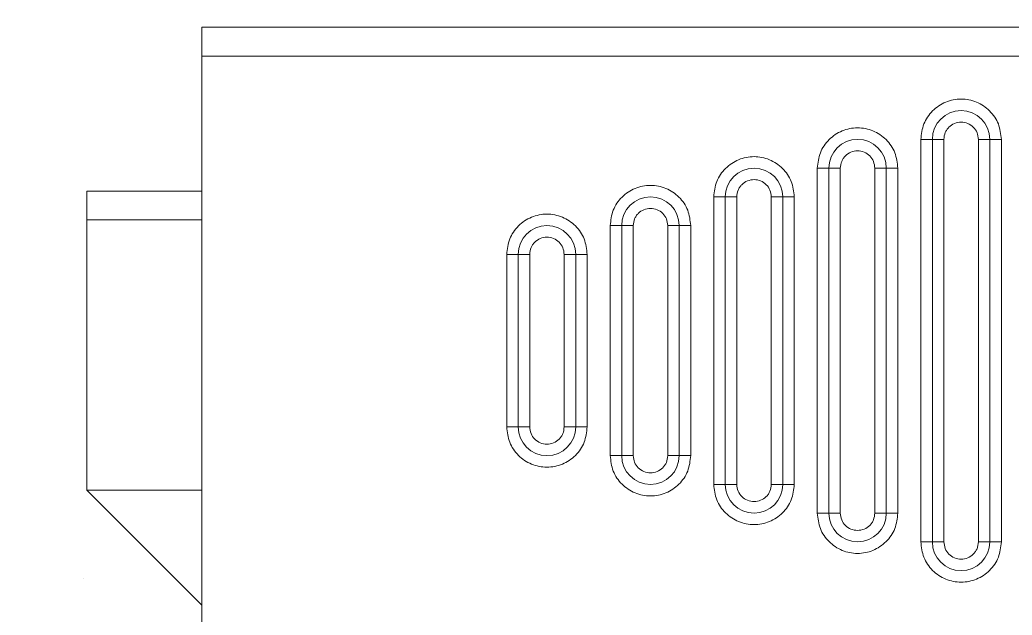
# Model space of a CAD drawing. Header units: inches. Extents: x 0.54 to 10.46, y 0.74 to 7.76.
# Drawn here: x 1.4181 to 1.7225, y 4.9319 to 5.1146 of the extents above; entities that cross this region are included whole.
import ezdxf

# ---------------------------------------------------------------- set-up
doc = ezdxf.new("R2010")
doc.units = ezdxf.units.IN
doc.header["$MEASUREMENT"] = 0
doc.layers.add('BG', color=7, linetype='Continuous')
doc.layers.add('MCG-INT-4FT', color=7, linetype='Continuous')

# ---------------------------------------------------------------- blocks, each defined once
blk = doc.blocks.new('block 2')
at = {"layer": 'BG', "true_color": 0xffffff}
h = blk.add_hatch(color=7, dxfattribs=at)
h.dxf.hatch_style = 2
edge = h.paths.add_edge_path()
edge.add_spline(control_points=[(10.29599, 0.90612), (10.29599, 0.90612), (0.87112, 0.90612), (0.87112, 0.90612), (0.87016, 0.90612), (0.86938, 0.90689), (0.86938, 0.90785), (0.86938, 0.90785), (0.86938, 7.59215), (0.86938, 7.59215), (0.86938, 7.59311), (0.87016, 7.59389), (0.87112, 7.59389), (0.87112, 7.59389), (10.29599, 7.59389), (10.29599, 7.59389), (10.29696, 7.59389), (10.29773, 7.59311), (10.29773, 7.59215), (10.29773, 7.59215), (10.29773, 0.90785), (10.29773, 0.90785), (10.29773, 0.90689), (10.29696, 0.90612), (10.29599, 0.90612)], knot_values=[0, 0, 0, 0, 1, 1, 1, 2, 2, 2, 3, 3, 3, 4, 4, 4, 5, 5, 5, 6, 6, 6, 7, 7, 7, 8, 8, 8, 8], degree=3, periodic=1)
h.paths.add_polyline_path([(0.87286, 0.90959), (10.29426, 0.90959), (10.29426, 7.59042), (0.87286, 7.59042)])
at = {"layer": 'BG', "lineweight": 0}
blk.add_open_spline([(10.29599, 0.90612), (10.29599, 0.90612), (0.87112, 0.90612), (0.87112, 0.90612), (0.87016, 0.90612), (0.86938, 0.90689), (0.86938, 0.90785), (0.86938, 0.90785), (0.86938, 7.59215), (0.86938, 7.59215), (0.86938, 7.59311), (0.87016, 7.59389), (0.87112, 7.59389), (0.87112, 7.59389), (10.29599, 7.59389), (10.29599, 7.59389), (10.29696, 7.59389), (10.29773, 7.59311), (10.29773, 7.59215), (10.29773, 7.59215), (10.29773, 0.90785), (10.29773, 0.90785), (10.29773, 0.90689), (10.29696, 0.90612), (10.29599, 0.90612)], degree=3, knots=[0, 0, 0, 0, 1, 1, 1, 2, 2, 2, 3, 3, 3, 4, 4, 4, 5, 5, 5, 6, 6, 6, 7, 7, 7, 8, 8, 8, 8], dxfattribs=at)
blk = doc.blocks.new('block 62')
at = {"layer": 'BG', "true_color": 0xffffff}
h = blk.add_hatch(color=7, dxfattribs=at)
h.dxf.hatch_style = 2
edge = h.paths.add_edge_path()
edge.add_spline(control_points=[(10.46309, 0.739), (10.46309, 0.739), (0.53691, 0.739), (0.53691, 0.739), (0.53595, 0.739), (0.53517, 0.73978), (0.53517, 0.74074), (0.53517, 0.74074), (0.53517, 7.75926), (0.53517, 7.75926), (0.53517, 7.76022), (0.53595, 7.761), (0.53691, 7.761), (0.53691, 7.761), (10.46309, 7.761), (10.46309, 7.761), (10.46406, 7.761), (10.46483, 7.76022), (10.46483, 7.75926), (10.46483, 7.75926), (10.46483, 0.74074), (10.46483, 0.74074), (10.46483, 0.73978), (10.46406, 0.739), (10.46309, 0.739)], knot_values=[0, 0, 0, 0, 1, 1, 1, 2, 2, 2, 3, 3, 3, 4, 4, 4, 5, 5, 5, 6, 6, 6, 7, 7, 7, 8, 8, 8, 8], degree=3, periodic=1)
h.paths.add_polyline_path([(0.53864, 0.74248), (10.46136, 0.74248), (10.46136, 7.75752), (0.53864, 7.75752)])
at = {"layer": 'BG', "lineweight": 0}
blk.add_open_spline([(10.46309, 0.739), (10.46309, 0.739), (0.53691, 0.739), (0.53691, 0.739), (0.53595, 0.739), (0.53517, 0.73978), (0.53517, 0.74074), (0.53517, 0.74074), (0.53517, 7.75926), (0.53517, 7.75926), (0.53517, 7.76022), (0.53595, 7.761), (0.53691, 7.761), (0.53691, 7.761), (10.46309, 7.761), (10.46309, 7.761), (10.46406, 7.761), (10.46483, 7.76022), (10.46483, 7.75926), (10.46483, 7.75926), (10.46483, 0.74074), (10.46483, 0.74074), (10.46483, 0.73978), (10.46406, 0.739), (10.46309, 0.739)], degree=3, knots=[0, 0, 0, 0, 1, 1, 1, 2, 2, 2, 3, 3, 3, 4, 4, 4, 5, 5, 5, 6, 6, 6, 7, 7, 7, 8, 8, 8, 8], dxfattribs=at)
blk = doc.blocks.new('block 1118')
at = {"layer": 'MCG-INT-4FT', "color": 7, "lineweight": 5, "true_color": 0xffffff}
blk.add_open_spline([(1.68038, 5.06907), (1.6803, 5.06977), (1.68021, 5.07047), (1.67996, 5.07112), (1.67972, 5.07175), (1.67932, 5.07233), (1.67883, 5.07281), (1.67834, 5.0733), (1.67775, 5.0737), (1.67711, 5.07396), (1.67648, 5.07423), (1.67578, 5.07436), (1.67509, 5.07436), (1.6744, 5.07437), (1.6737, 5.07423), (1.67306, 5.07396), (1.67242, 5.0737), (1.67184, 5.0733), (1.67134, 5.07281), (1.6711, 5.07257), (1.67088, 5.07231), (1.67069, 5.07203), (1.6705, 5.07175), (1.67034, 5.07146), (1.67022, 5.07115), (1.66996, 5.07049), (1.66987, 5.06978), (1.66979, 5.06907)], degree=3, knots=[0, 0, 0, 0, 1, 1, 1, 2, 2, 2, 3, 3, 3, 4, 4, 4, 5, 5, 5, 6, 6, 6, 7, 7, 7, 8, 8, 8, 9, 9, 9, 9], dxfattribs=at)
blk = doc.blocks.new('block 1119')
at = {"layer": 'MCG-INT-4FT', "color": 7, "lineweight": 5, "true_color": 0xffffff}
blk.add_lwpolyline([(1.66979, 5.06907), (1.66979, 4.96318)], dxfattribs=at)
blk = doc.blocks.new('block 1120')
at = {"layer": 'MCG-INT-4FT', "color": 7, "lineweight": 5, "true_color": 0xffffff}
blk.add_open_spline([(1.66979, 4.96318), (1.66988, 4.96248), (1.66996, 4.96178), (1.67021, 4.96113), (1.67046, 4.9605), (1.67086, 4.95992), (1.67134, 4.95944), (1.67184, 4.95895), (1.67242, 4.95856), (1.67306, 4.95829), (1.6737, 4.95803), (1.6744, 4.95789), (1.67509, 4.95789), (1.67578, 4.95789), (1.67647, 4.95803), (1.67711, 4.95829), (1.67775, 4.95856), (1.67834, 4.95895), (1.67883, 4.95944), (1.67907, 4.95968), (1.67929, 4.95994), (1.67949, 4.96022), (1.67968, 4.9605), (1.67984, 4.9608), (1.67996, 4.96111), (1.68022, 4.96176), (1.6803, 4.96247), (1.68038, 4.96318)], degree=3, knots=[0, 0, 0, 0, 1, 1, 1, 2, 2, 2, 3, 3, 3, 4, 4, 4, 5, 5, 5, 6, 6, 6, 7, 7, 7, 8, 8, 8, 9, 9, 9, 9], dxfattribs=at)
blk = doc.blocks.new('block 1121')
at = {"layer": 'MCG-INT-4FT', "color": 7, "lineweight": 5, "true_color": 0xffffff}
blk.add_lwpolyline([(1.68038, 4.96318), (1.68038, 5.06907)], dxfattribs=at)
blk = doc.blocks.new('block 1122')
at = {"layer": 'MCG-INT-4FT', "color": 7, "lineweight": 5, "true_color": 0xffffff}
blk.add_lwpolyline([(1.66626, 4.96318), (1.66626, 5.06907)], dxfattribs=at)
blk = doc.blocks.new('block 1123')
at = {"layer": 'MCG-INT-4FT', "color": 7, "lineweight": 5, "true_color": 0xffffff}
blk.add_lwpolyline([(1.66626, 4.96318), (1.66979, 4.96318)], dxfattribs=at)
blk = doc.blocks.new('block 1124')
at = {"layer": 'MCG-INT-4FT', "color": 7, "lineweight": 5, "true_color": 0xffffff}
blk.add_lwpolyline([(1.66979, 5.06907), (1.66626, 5.06907)], dxfattribs=at)
blk = doc.blocks.new('block 1125')
at = {"layer": 'MCG-INT-4FT', "color": 7, "lineweight": 5, "true_color": 0xffffff}
blk.add_open_spline([(1.71215, 5.07789), (1.71206, 5.07859), (1.71198, 5.0793), (1.71173, 5.07994), (1.71149, 5.08057), (1.71109, 5.08115), (1.7106, 5.08164), (1.7101, 5.08213), (1.70952, 5.08252), (1.70888, 5.08279), (1.70824, 5.08305), (1.70755, 5.08319), (1.70685, 5.08319), (1.70616, 5.08319), (1.70547, 5.08305), (1.70483, 5.08279), (1.70419, 5.08252), (1.7036, 5.08212), (1.70311, 5.08164), (1.70287, 5.0814), (1.70265, 5.08114), (1.70246, 5.08086), (1.70227, 5.08058), (1.7021, 5.08028), (1.70198, 5.07997), (1.70172, 5.07932), (1.70164, 5.07861), (1.70156, 5.07789)], degree=3, knots=[0, 0, 0, 0, 1, 1, 1, 2, 2, 2, 3, 3, 3, 4, 4, 4, 5, 5, 5, 6, 6, 6, 7, 7, 7, 8, 8, 8, 9, 9, 9, 9], dxfattribs=at)
blk = doc.blocks.new('block 1126')
at = {"layer": 'MCG-INT-4FT', "color": 7, "lineweight": 5, "true_color": 0xffffff}
blk.add_lwpolyline([(1.70156, 5.07789), (1.70156, 4.95436)], dxfattribs=at)
blk = doc.blocks.new('block 1127')
at = {"layer": 'MCG-INT-4FT', "color": 7, "lineweight": 5, "true_color": 0xffffff}
blk.add_open_spline([(1.70156, 4.95436), (1.70165, 4.95366), (1.70173, 4.95296), (1.70198, 4.95231), (1.70222, 4.95168), (1.70262, 4.9511), (1.70311, 4.95062), (1.70361, 4.95013), (1.70419, 4.94973), (1.70483, 4.94947), (1.70547, 4.9492), (1.70616, 4.94907), (1.70685, 4.94907), (1.70755, 4.94906), (1.70824, 4.9492), (1.70888, 4.94947), (1.70952, 4.94973), (1.71011, 4.95013), (1.7106, 4.95062), (1.71084, 4.95086), (1.71106, 4.95112), (1.71125, 4.9514), (1.71144, 4.95168), (1.71161, 4.95197), (1.71173, 4.95228), (1.71199, 4.95294), (1.71207, 4.95365), (1.71215, 4.95436)], degree=3, knots=[0, 0, 0, 0, 1, 1, 1, 2, 2, 2, 3, 3, 3, 4, 4, 4, 5, 5, 5, 6, 6, 6, 7, 7, 7, 8, 8, 8, 9, 9, 9, 9], dxfattribs=at)
blk = doc.blocks.new('block 1128')
at = {"layer": 'MCG-INT-4FT', "color": 7, "lineweight": 5, "true_color": 0xffffff}
blk.add_lwpolyline([(1.71215, 4.95436), (1.71215, 5.07789)], dxfattribs=at)
blk = doc.blocks.new('block 1129')
at = {"layer": 'MCG-INT-4FT', "color": 7, "lineweight": 5, "true_color": 0xffffff}
blk.add_lwpolyline([(1.69803, 4.95436), (1.69803, 5.07789)], dxfattribs=at)
blk = doc.blocks.new('block 1130')
at = {"layer": 'MCG-INT-4FT', "color": 7, "lineweight": 5, "true_color": 0xffffff}
blk.add_lwpolyline([(1.69803, 4.95436), (1.70156, 4.95436)], dxfattribs=at)
blk = doc.blocks.new('block 1131')
at = {"layer": 'MCG-INT-4FT', "color": 7, "lineweight": 5, "true_color": 0xffffff}
blk.add_lwpolyline([(1.70156, 5.07789), (1.69803, 5.07789)], dxfattribs=at)
blk = doc.blocks.new('block 1132')
at = {"layer": 'MCG-INT-4FT', "color": 7, "lineweight": 5, "true_color": 0xffffff}
blk.add_open_spline([(1.64862, 5.06025), (1.64853, 5.06095), (1.64845, 5.06165), (1.6482, 5.0623), (1.64795, 5.06293), (1.64755, 5.06351), (1.64707, 5.06399), (1.64657, 5.06448), (1.64599, 5.06487), (1.64535, 5.06514), (1.64471, 5.0654), (1.64402, 5.06554), (1.64332, 5.06554), (1.64263, 5.06554), (1.64194, 5.0654), (1.6413, 5.06514), (1.64066, 5.06487), (1.64007, 5.06448), (1.63958, 5.06399), (1.63934, 5.06375), (1.63912, 5.06349), (1.63893, 5.06321), (1.63874, 5.06293), (1.63857, 5.06263), (1.63845, 5.06232), (1.63819, 5.06167), (1.63811, 5.06096), (1.63803, 5.06025)], degree=3, knots=[0, 0, 0, 0, 1, 1, 1, 2, 2, 2, 3, 3, 3, 4, 4, 4, 5, 5, 5, 6, 6, 6, 7, 7, 7, 8, 8, 8, 9, 9, 9, 9], dxfattribs=at)
blk = doc.blocks.new('block 1133')
at = {"layer": 'MCG-INT-4FT', "color": 7, "lineweight": 5, "true_color": 0xffffff}
blk.add_lwpolyline([(1.63803, 5.06025), (1.63803, 4.97201)], dxfattribs=at)
blk = doc.blocks.new('block 1134')
at = {"layer": 'MCG-INT-4FT', "color": 7, "lineweight": 5, "true_color": 0xffffff}
blk.add_open_spline([(1.63803, 4.97201), (1.63811, 4.97131), (1.6382, 4.97061), (1.63845, 4.96996), (1.63869, 4.96933), (1.63909, 4.96875), (1.63958, 4.96826), (1.64007, 4.96777), (1.64066, 4.96738), (1.6413, 4.96712), (1.64194, 4.96685), (1.64263, 4.96671), (1.64332, 4.96671), (1.64402, 4.96671), (1.64471, 4.96685), (1.64535, 4.96712), (1.64599, 4.96738), (1.64658, 4.96778), (1.64707, 4.96826), (1.64731, 4.9685), (1.64753, 4.96876), (1.64772, 4.96905), (1.64791, 4.96932), (1.64807, 4.96962), (1.6482, 4.96993), (1.64846, 4.97058), (1.64854, 4.9713), (1.64862, 4.97201)], degree=3, knots=[0, 0, 0, 0, 1, 1, 1, 2, 2, 2, 3, 3, 3, 4, 4, 4, 5, 5, 5, 6, 6, 6, 7, 7, 7, 8, 8, 8, 9, 9, 9, 9], dxfattribs=at)
blk = doc.blocks.new('block 1135')
at = {"layer": 'MCG-INT-4FT', "color": 7, "lineweight": 5, "true_color": 0xffffff}
blk.add_lwpolyline([(1.64862, 4.97201), (1.64862, 5.06025)], dxfattribs=at)
blk = doc.blocks.new('block 1136')
at = {"layer": 'MCG-INT-4FT', "color": 7, "lineweight": 5, "true_color": 0xffffff}
blk.add_lwpolyline([(1.6345, 4.97201), (1.6345, 5.06025)], dxfattribs=at)
blk = doc.blocks.new('block 1137')
at = {"layer": 'MCG-INT-4FT', "color": 7, "lineweight": 5, "true_color": 0xffffff}
blk.add_lwpolyline([(1.6345, 4.97201), (1.63803, 4.97201)], dxfattribs=at)
blk = doc.blocks.new('block 1138')
at = {"layer": 'MCG-INT-4FT', "color": 7, "lineweight": 5, "true_color": 0xffffff}
blk.add_lwpolyline([(1.63803, 5.06025), (1.6345, 5.06025)], dxfattribs=at)
blk = doc.blocks.new('block 1139')
at = {"layer": 'MCG-INT-4FT', "color": 7, "lineweight": 5, "true_color": 0xffffff}
blk.add_open_spline([(1.61685, 5.05142), (1.61677, 5.05212), (1.61668, 5.05282), (1.61643, 5.05347), (1.61619, 5.0541), (1.61579, 5.05468), (1.6153, 5.05517), (1.61481, 5.05566), (1.61422, 5.05605), (1.61358, 5.05631), (1.61294, 5.05658), (1.61225, 5.05672), (1.61156, 5.05672), (1.61086, 5.05672), (1.61017, 5.05658), (1.60953, 5.05631), (1.60889, 5.05605), (1.6083, 5.05565), (1.60781, 5.05517), (1.60757, 5.05493), (1.60735, 5.05467), (1.60716, 5.05438), (1.60697, 5.05411), (1.60681, 5.05381), (1.60668, 5.0535), (1.60642, 5.05285), (1.60634, 5.05213), (1.60626, 5.05142)], degree=3, knots=[0, 0, 0, 0, 1, 1, 1, 2, 2, 2, 3, 3, 3, 4, 4, 4, 5, 5, 5, 6, 6, 6, 7, 7, 7, 8, 8, 8, 9, 9, 9, 9], dxfattribs=at)
blk = doc.blocks.new('block 1140')
at = {"layer": 'MCG-INT-4FT', "color": 7, "lineweight": 5, "true_color": 0xffffff}
blk.add_lwpolyline([(1.60626, 5.05142), (1.60626, 4.98083)], dxfattribs=at)
blk = doc.blocks.new('block 1141')
at = {"layer": 'MCG-INT-4FT', "color": 7, "lineweight": 5, "true_color": 0xffffff}
blk.add_open_spline([(1.60626, 4.98083), (1.60635, 4.98013), (1.60643, 4.97943), (1.60668, 4.97878), (1.60693, 4.97815), (1.60733, 4.97757), (1.60781, 4.97709), (1.60831, 4.9766), (1.60889, 4.9762), (1.60953, 4.97594), (1.61017, 4.97568), (1.61086, 4.97554), (1.61156, 4.97554), (1.61225, 4.97554), (1.61294, 4.97567), (1.61358, 4.97594), (1.61422, 4.97621), (1.61481, 4.9766), (1.6153, 4.97709), (1.61554, 4.97733), (1.61576, 4.97759), (1.61595, 4.97787), (1.61614, 4.97815), (1.61631, 4.97844), (1.61643, 4.97875), (1.61669, 4.97941), (1.61677, 4.98012), (1.61685, 4.98083)], degree=3, knots=[0, 0, 0, 0, 1, 1, 1, 2, 2, 2, 3, 3, 3, 4, 4, 4, 5, 5, 5, 6, 6, 6, 7, 7, 7, 8, 8, 8, 9, 9, 9, 9], dxfattribs=at)
blk = doc.blocks.new('block 1142')
at = {"layer": 'MCG-INT-4FT', "color": 7, "lineweight": 5, "true_color": 0xffffff}
blk.add_lwpolyline([(1.61685, 4.98083), (1.61685, 5.05142)], dxfattribs=at)
blk = doc.blocks.new('block 1143')
at = {"layer": 'MCG-INT-4FT', "color": 7, "lineweight": 5, "true_color": 0xffffff}
blk.add_lwpolyline([(1.60273, 4.98083), (1.60273, 5.05142)], dxfattribs=at)
blk = doc.blocks.new('block 1144')
at = {"layer": 'MCG-INT-4FT', "color": 7, "lineweight": 5, "true_color": 0xffffff}
blk.add_lwpolyline([(1.60273, 4.98083), (1.60626, 4.98083)], dxfattribs=at)
blk = doc.blocks.new('block 1145')
at = {"layer": 'MCG-INT-4FT', "color": 7, "lineweight": 5, "true_color": 0xffffff}
blk.add_lwpolyline([(1.60626, 5.05142), (1.60273, 5.05142)], dxfattribs=at)
blk = doc.blocks.new('block 1146')
at = {"layer": 'MCG-INT-4FT', "color": 7, "lineweight": 5, "true_color": 0xffffff}
blk.add_open_spline([(1.58508, 5.0426), (1.585, 5.0433), (1.58491, 5.044), (1.58466, 5.04465), (1.58442, 5.04528), (1.58402, 5.04586), (1.58353, 5.04634), (1.58304, 5.04683), (1.58246, 5.04723), (1.58182, 5.04749), (1.58118, 5.04775), (1.58048, 5.04789), (1.57979, 5.04789), (1.5791, 5.04789), (1.5784, 5.04776), (1.57776, 5.04749), (1.57712, 5.04722), (1.57654, 5.04683), (1.57605, 5.04634), (1.5758, 5.0461), (1.57559, 5.04584), (1.57539, 5.04556), (1.5752, 5.04528), (1.57504, 5.04499), (1.57492, 5.04468), (1.57466, 5.04402), (1.57458, 5.04331), (1.5745, 5.0426)], degree=3, knots=[0, 0, 0, 0, 1, 1, 1, 2, 2, 2, 3, 3, 3, 4, 4, 4, 5, 5, 5, 6, 6, 6, 7, 7, 7, 8, 8, 8, 9, 9, 9, 9], dxfattribs=at)
blk = doc.blocks.new('block 1147')
at = {"layer": 'MCG-INT-4FT', "color": 7, "lineweight": 5, "true_color": 0xffffff}
blk.add_lwpolyline([(1.5745, 5.0426), (1.5745, 4.98966)], dxfattribs=at)
blk = doc.blocks.new('block 1148')
at = {"layer": 'MCG-INT-4FT', "color": 7, "lineweight": 5, "true_color": 0xffffff}
blk.add_open_spline([(1.5745, 4.98966), (1.57458, 4.98895), (1.57467, 4.98825), (1.57492, 4.98761), (1.57516, 4.98698), (1.57556, 4.9864), (1.57605, 4.98591), (1.57654, 4.98542), (1.57713, 4.98503), (1.57776, 4.98476), (1.5784, 4.9845), (1.5791, 4.98436), (1.57979, 4.98436), (1.58048, 4.98436), (1.58118, 4.9845), (1.58182, 4.98476), (1.58246, 4.98503), (1.58304, 4.98543), (1.58353, 4.98591), (1.58378, 4.98615), (1.584, 4.98641), (1.58419, 4.98669), (1.58438, 4.98697), (1.58454, 4.98727), (1.58466, 4.98758), (1.58492, 4.98823), (1.585, 4.98894), (1.58508, 4.98966)], degree=3, knots=[0, 0, 0, 0, 1, 1, 1, 2, 2, 2, 3, 3, 3, 4, 4, 4, 5, 5, 5, 6, 6, 6, 7, 7, 7, 8, 8, 8, 9, 9, 9, 9], dxfattribs=at)
blk = doc.blocks.new('block 1149')
at = {"layer": 'MCG-INT-4FT', "color": 7, "lineweight": 5, "true_color": 0xffffff}
blk.add_lwpolyline([(1.58508, 4.98966), (1.58508, 5.0426)], dxfattribs=at)
blk = doc.blocks.new('block 1150')
at = {"layer": 'MCG-INT-4FT', "color": 7, "lineweight": 5, "true_color": 0xffffff}
blk.add_lwpolyline([(1.57097, 4.98966), (1.57097, 5.0426)], dxfattribs=at)
blk = doc.blocks.new('block 1151')
at = {"layer": 'MCG-INT-4FT', "color": 7, "lineweight": 5, "true_color": 0xffffff}
blk.add_lwpolyline([(1.57097, 4.98966), (1.5745, 4.98966)], dxfattribs=at)
blk = doc.blocks.new('block 1152')
at = {"layer": 'MCG-INT-4FT', "color": 7, "lineweight": 5, "true_color": 0xffffff}
blk.add_lwpolyline([(1.5745, 5.0426), (1.57097, 5.0426)], dxfattribs=at)
blk = doc.blocks.new('block 1153')
at = {"layer": 'MCG-INT-4FT', "color": 7, "lineweight": 5, "true_color": 0xffffff}
blk.add_lwpolyline([(1.68391, 5.06907), (1.68391, 4.96318)], dxfattribs=at)
blk = doc.blocks.new('block 1154')
at = {"layer": 'MCG-INT-4FT', "color": 7, "lineweight": 5, "true_color": 0xffffff}
blk.add_lwpolyline([(1.68038, 5.06907), (1.68391, 5.06907)], dxfattribs=at)
blk = doc.blocks.new('block 1155')
at = {"layer": 'MCG-INT-4FT', "color": 7, "lineweight": 5, "true_color": 0xffffff}
blk.add_lwpolyline([(1.68038, 4.96318), (1.68391, 4.96318)], dxfattribs=at)
blk = doc.blocks.new('block 1156')
at = {"layer": 'MCG-INT-4FT', "color": 7, "lineweight": 5, "true_color": 0xffffff}
blk.add_lwpolyline([(1.71568, 5.07789), (1.71568, 4.95436)], dxfattribs=at)
blk = doc.blocks.new('block 1157')
at = {"layer": 'MCG-INT-4FT', "color": 7, "lineweight": 5, "true_color": 0xffffff}
blk.add_lwpolyline([(1.71215, 5.07789), (1.71568, 5.07789)], dxfattribs=at)
blk = doc.blocks.new('block 1158')
at = {"layer": 'MCG-INT-4FT', "color": 7, "lineweight": 5, "true_color": 0xffffff}
blk.add_lwpolyline([(1.71215, 4.95436), (1.71568, 4.95436)], dxfattribs=at)
blk = doc.blocks.new('block 1159')
at = {"layer": 'MCG-INT-4FT', "color": 7, "lineweight": 5, "true_color": 0xffffff}
blk.add_lwpolyline([(1.65215, 5.06025), (1.65215, 4.97201)], dxfattribs=at)
blk = doc.blocks.new('block 1160')
at = {"layer": 'MCG-INT-4FT', "color": 7, "lineweight": 5, "true_color": 0xffffff}
blk.add_lwpolyline([(1.64862, 5.06025), (1.65215, 5.06025)], dxfattribs=at)
blk = doc.blocks.new('block 1161')
at = {"layer": 'MCG-INT-4FT', "color": 7, "lineweight": 5, "true_color": 0xffffff}
blk.add_lwpolyline([(1.64862, 4.97201), (1.65215, 4.97201)], dxfattribs=at)
blk = doc.blocks.new('block 1162')
at = {"layer": 'MCG-INT-4FT', "color": 7, "lineweight": 5, "true_color": 0xffffff}
blk.add_lwpolyline([(1.62038, 5.05142), (1.62038, 4.98083)], dxfattribs=at)
blk = doc.blocks.new('block 1163')
at = {"layer": 'MCG-INT-4FT', "color": 7, "lineweight": 5, "true_color": 0xffffff}
blk.add_lwpolyline([(1.61685, 5.05142), (1.62038, 5.05142)], dxfattribs=at)
blk = doc.blocks.new('block 1164')
at = {"layer": 'MCG-INT-4FT', "color": 7, "lineweight": 5, "true_color": 0xffffff}
blk.add_lwpolyline([(1.61685, 4.98083), (1.62038, 4.98083)], dxfattribs=at)
blk = doc.blocks.new('block 1165')
at = {"layer": 'MCG-INT-4FT', "color": 7, "lineweight": 5, "true_color": 0xffffff}
blk.add_lwpolyline([(1.58861, 5.0426), (1.58861, 4.98966)], dxfattribs=at)
blk = doc.blocks.new('block 1166')
at = {"layer": 'MCG-INT-4FT', "color": 7, "lineweight": 5, "true_color": 0xffffff}
blk.add_lwpolyline([(1.58508, 5.0426), (1.58861, 5.0426)], dxfattribs=at)
blk = doc.blocks.new('block 1167')
at = {"layer": 'MCG-INT-4FT', "color": 7, "lineweight": 5, "true_color": 0xffffff}
blk.add_lwpolyline([(1.58508, 4.98966), (1.58861, 4.98966)], dxfattribs=at)
blk = doc.blocks.new('block 1168')
at = {"layer": 'MCG-INT-4FT', "color": 7, "lineweight": 5, "true_color": 0xffffff}
blk.add_open_spline([(1.71568, 5.07789), (1.71568, 5.08277), (1.71173, 5.08672), (1.70685, 5.08672), (1.70198, 5.08672), (1.69803, 5.08277), (1.69803, 5.07789)], degree=3, knots=[0, 0, 0, 0, 1, 1, 1, 2, 2, 2, 2], dxfattribs=at)
blk = doc.blocks.new('block 1169')
at = {"layer": 'MCG-INT-4FT', "color": 7, "lineweight": 5, "true_color": 0xffffff}
blk.add_open_spline([(1.68391, 5.06907), (1.68391, 5.07394), (1.67996, 5.07789), (1.67509, 5.07789), (1.67022, 5.07789), (1.66626, 5.07394), (1.66626, 5.06907)], degree=3, knots=[0, 0, 0, 0, 1, 1, 1, 2, 2, 2, 2], dxfattribs=at)
blk = doc.blocks.new('block 1170')
at = {"layer": 'MCG-INT-4FT', "color": 7, "lineweight": 5, "true_color": 0xffffff}
blk.add_open_spline([(1.65215, 5.06025), (1.65215, 5.06512), (1.6482, 5.06907), (1.64332, 5.06907), (1.63845, 5.06907), (1.6345, 5.06512), (1.6345, 5.06025)], degree=3, knots=[0, 0, 0, 0, 1, 1, 1, 2, 2, 2, 2], dxfattribs=at)
blk = doc.blocks.new('block 1171')
at = {"layer": 'MCG-INT-4FT', "color": 7, "lineweight": 5, "true_color": 0xffffff}
blk.add_open_spline([(1.62038, 5.05142), (1.62038, 5.0563), (1.61643, 5.06025), (1.61156, 5.06025), (1.60668, 5.06025), (1.60273, 5.0563), (1.60273, 5.05142)], degree=3, knots=[0, 0, 0, 0, 1, 1, 1, 2, 2, 2, 2], dxfattribs=at)
blk = doc.blocks.new('block 1172')
at = {"layer": 'MCG-INT-4FT', "color": 7, "lineweight": 5, "true_color": 0xffffff}
blk.add_open_spline([(1.58861, 5.0426), (1.58861, 5.04747), (1.58466, 5.05142), (1.57979, 5.05142), (1.57492, 5.05142), (1.57097, 5.04747), (1.57097, 5.0426)], degree=3, knots=[0, 0, 0, 0, 1, 1, 1, 2, 2, 2, 2], dxfattribs=at)
blk = doc.blocks.new('block 1173')
at = {"layer": 'MCG-INT-4FT', "color": 7, "lineweight": 5, "true_color": 0xffffff}
blk.add_open_spline([(1.69803, 4.95436), (1.69803, 4.94949), (1.70198, 4.94554), (1.70685, 4.94554), (1.71173, 4.94554), (1.71568, 4.94949), (1.71568, 4.95436)], degree=3, knots=[0, 0, 0, 0, 1, 1, 1, 2, 2, 2, 2], dxfattribs=at)
blk = doc.blocks.new('block 1174')
at = {"layer": 'MCG-INT-4FT', "color": 7, "lineweight": 5, "true_color": 0xffffff}
blk.add_open_spline([(1.66626, 4.96318), (1.66626, 4.95831), (1.67022, 4.95436), (1.67509, 4.95436), (1.67996, 4.95436), (1.68391, 4.95831), (1.68391, 4.96318)], degree=3, knots=[0, 0, 0, 0, 1, 1, 1, 2, 2, 2, 2], dxfattribs=at)
blk = doc.blocks.new('block 1175')
at = {"layer": 'MCG-INT-4FT', "color": 7, "lineweight": 5, "true_color": 0xffffff}
blk.add_open_spline([(1.6345, 4.97201), (1.6345, 4.96713), (1.63845, 4.96318), (1.64332, 4.96318), (1.6482, 4.96318), (1.65215, 4.96713), (1.65215, 4.97201)], degree=3, knots=[0, 0, 0, 0, 1, 1, 1, 2, 2, 2, 2], dxfattribs=at)
blk = doc.blocks.new('block 1176')
at = {"layer": 'MCG-INT-4FT', "color": 7, "lineweight": 5, "true_color": 0xffffff}
blk.add_open_spline([(1.60273, 4.98083), (1.60273, 4.97596), (1.60668, 4.97201), (1.61156, 4.97201), (1.61643, 4.97201), (1.62038, 4.97596), (1.62038, 4.98083)], degree=3, knots=[0, 0, 0, 0, 1, 1, 1, 2, 2, 2, 2], dxfattribs=at)
blk = doc.blocks.new('block 1177')
at = {"layer": 'MCG-INT-4FT', "color": 7, "lineweight": 5, "true_color": 0xffffff}
blk.add_open_spline([(1.57097, 4.98966), (1.57097, 4.98478), (1.57492, 4.98083), (1.57979, 4.98083), (1.58466, 4.98083), (1.58861, 4.98478), (1.58861, 4.98966)], degree=3, knots=[0, 0, 0, 0, 1, 1, 1, 2, 2, 2, 2], dxfattribs=at)
blk = doc.blocks.new('block 1178')
at = {"layer": 'MCG-INT-4FT', "color": 7, "lineweight": 5, "true_color": 0xffffff}
blk.add_lwpolyline([(1.71921, 5.07789), (1.71568, 5.07789)], dxfattribs=at)
blk = doc.blocks.new('block 1179')
at = {"layer": 'MCG-INT-4FT', "color": 7, "lineweight": 5, "true_color": 0xffffff}
blk.add_open_spline([(1.6945, 5.07789), (1.69469, 5.07951), (1.69487, 5.08112), (1.69544, 5.08262), (1.69601, 5.08411), (1.69696, 5.08549), (1.69812, 5.08663), (1.69928, 5.08777), (1.70064, 5.08869), (1.70213, 5.08931), (1.70362, 5.08993), (1.70524, 5.09025), (1.70685, 5.09025), (1.70847, 5.09025), (1.71009, 5.08993), (1.71158, 5.08931), (1.71307, 5.08869), (1.71443, 5.08777), (1.71559, 5.08663), (1.71675, 5.08549), (1.7177, 5.08411), (1.71827, 5.08262), (1.71884, 5.08112), (1.71902, 5.07951), (1.71921, 5.07789)], degree=3, knots=[0, 0, 0, 0, 1, 1, 1, 2, 2, 2, 3, 3, 3, 4, 4, 4, 5, 5, 5, 6, 6, 6, 7, 7, 7, 8, 8, 8, 8], dxfattribs=at)
blk = doc.blocks.new('block 1180')
at = {"layer": 'MCG-INT-4FT', "color": 7, "lineweight": 5, "true_color": 0xffffff}
blk.add_lwpolyline([(1.6945, 5.07789), (1.69803, 5.07789)], dxfattribs=at)
blk = doc.blocks.new('block 1181')
at = {"layer": 'MCG-INT-4FT', "color": 7, "lineweight": 5, "true_color": 0xffffff}
blk.add_lwpolyline([(1.68744, 5.06907), (1.68391, 5.06907)], dxfattribs=at)
blk = doc.blocks.new('block 1182')
at = {"layer": 'MCG-INT-4FT', "color": 7, "lineweight": 5, "true_color": 0xffffff}
blk.add_open_spline([(1.66274, 5.06907), (1.66292, 5.07069), (1.66311, 5.0723), (1.66367, 5.07379), (1.66424, 5.07529), (1.6652, 5.07666), (1.66635, 5.07781), (1.66751, 5.07895), (1.66887, 5.07986), (1.67036, 5.08048), (1.67185, 5.0811), (1.67347, 5.08142), (1.67509, 5.08142), (1.67671, 5.08142), (1.67833, 5.0811), (1.67982, 5.08048), (1.68131, 5.07986), (1.68267, 5.07895), (1.68382, 5.07781), (1.68498, 5.07666), (1.68593, 5.07529), (1.6865, 5.07379), (1.68707, 5.0723), (1.68726, 5.07069), (1.68744, 5.06907)], degree=3, knots=[0, 0, 0, 0, 1, 1, 1, 2, 2, 2, 3, 3, 3, 4, 4, 4, 5, 5, 5, 6, 6, 6, 7, 7, 7, 8, 8, 8, 8], dxfattribs=at)
blk = doc.blocks.new('block 1183')
at = {"layer": 'MCG-INT-4FT', "color": 7, "lineweight": 5, "true_color": 0xffffff}
blk.add_lwpolyline([(1.66274, 5.06907), (1.66626, 5.06907)], dxfattribs=at)
blk = doc.blocks.new('block 1184')
at = {"layer": 'MCG-INT-4FT', "color": 7, "lineweight": 5, "true_color": 0xffffff}
blk.add_lwpolyline([(1.65568, 5.06025), (1.65215, 5.06025)], dxfattribs=at)
blk = doc.blocks.new('block 1185')
at = {"layer": 'MCG-INT-4FT', "color": 7, "lineweight": 5, "true_color": 0xffffff}
blk.add_open_spline([(1.63097, 5.06025), (1.63115, 5.06186), (1.63134, 5.06348), (1.63191, 5.06497), (1.63248, 5.06646), (1.63343, 5.06784), (1.63459, 5.06898), (1.63574, 5.07013), (1.63711, 5.07104), (1.63859, 5.07166), (1.64009, 5.07228), (1.6417, 5.0726), (1.64332, 5.0726), (1.64494, 5.0726), (1.64656, 5.07228), (1.64805, 5.07166), (1.64954, 5.07104), (1.6509, 5.07013), (1.65206, 5.06898), (1.65322, 5.06784), (1.65417, 5.06646), (1.65474, 5.06497), (1.6553, 5.06348), (1.65549, 5.06186), (1.65568, 5.06025)], degree=3, knots=[0, 0, 0, 0, 1, 1, 1, 2, 2, 2, 3, 3, 3, 4, 4, 4, 5, 5, 5, 6, 6, 6, 7, 7, 7, 8, 8, 8, 8], dxfattribs=at)
blk = doc.blocks.new('block 1186')
at = {"layer": 'MCG-INT-4FT', "color": 7, "lineweight": 5, "true_color": 0xffffff}
blk.add_lwpolyline([(1.63097, 5.06025), (1.6345, 5.06025)], dxfattribs=at)
blk = doc.blocks.new('block 1187')
at = {"layer": 'MCG-INT-4FT', "color": 7, "lineweight": 5, "true_color": 0xffffff}
blk.add_lwpolyline([(1.62391, 5.05142), (1.62038, 5.05142)], dxfattribs=at)
blk = doc.blocks.new('block 1188')
at = {"layer": 'MCG-INT-4FT', "color": 7, "lineweight": 5, "true_color": 0xffffff}
blk.add_open_spline([(1.5992, 5.05142), (1.59939, 5.05304), (1.59957, 5.05465), (1.60014, 5.05614), (1.60071, 5.05764), (1.60166, 5.05901), (1.60282, 5.06016), (1.60398, 5.0613), (1.60534, 5.06222), (1.60683, 5.06284), (1.60832, 5.06345), (1.60994, 5.06378), (1.61156, 5.06378), (1.61318, 5.06378), (1.61479, 5.06345), (1.61628, 5.06284), (1.61777, 5.06222), (1.61913, 5.0613), (1.62029, 5.06016), (1.62145, 5.05901), (1.6224, 5.05764), (1.62297, 5.05614), (1.62354, 5.05465), (1.62372, 5.05304), (1.62391, 5.05142)], degree=3, knots=[0, 0, 0, 0, 1, 1, 1, 2, 2, 2, 3, 3, 3, 4, 4, 4, 5, 5, 5, 6, 6, 6, 7, 7, 7, 8, 8, 8, 8], dxfattribs=at)
blk = doc.blocks.new('block 1189')
at = {"layer": 'MCG-INT-4FT', "color": 7, "lineweight": 5, "true_color": 0xffffff}
blk.add_lwpolyline([(1.5992, 5.05142), (1.60273, 5.05142)], dxfattribs=at)
blk = doc.blocks.new('block 1190')
at = {"layer": 'MCG-INT-4FT', "color": 7, "lineweight": 5, "true_color": 0xffffff}
blk.add_lwpolyline([(1.59214, 5.0426), (1.58861, 5.0426)], dxfattribs=at)
blk = doc.blocks.new('block 1191')
at = {"layer": 'MCG-INT-4FT', "color": 7, "lineweight": 5, "true_color": 0xffffff}
blk.add_open_spline([(1.56744, 5.0426), (1.56762, 5.04421), (1.56781, 5.04583), (1.56838, 5.04732), (1.56894, 5.04882), (1.5699, 5.05019), (1.57106, 5.05133), (1.57221, 5.05248), (1.57357, 5.05339), (1.57506, 5.05401), (1.57655, 5.05463), (1.57817, 5.05495), (1.57979, 5.05495), (1.58141, 5.05495), (1.58303, 5.05463), (1.58452, 5.05401), (1.58601, 5.05339), (1.58737, 5.05248), (1.58853, 5.05133), (1.58968, 5.05019), (1.59064, 5.04882), (1.5912, 5.04732), (1.59177, 5.04583), (1.59196, 5.04421), (1.59214, 5.0426)], degree=3, knots=[0, 0, 0, 0, 1, 1, 1, 2, 2, 2, 3, 3, 3, 4, 4, 4, 5, 5, 5, 6, 6, 6, 7, 7, 7, 8, 8, 8, 8], dxfattribs=at)
blk = doc.blocks.new('block 1192')
at = {"layer": 'MCG-INT-4FT', "color": 7, "lineweight": 5, "true_color": 0xffffff}
blk.add_lwpolyline([(1.56744, 5.0426), (1.57097, 5.0426)], dxfattribs=at)
blk = doc.blocks.new('block 1193')
at = {"layer": 'MCG-INT-4FT', "color": 7, "lineweight": 5, "true_color": 0xffffff}
blk.add_lwpolyline([(1.69803, 4.95436), (1.6945, 4.95436)], dxfattribs=at)
blk = doc.blocks.new('block 1194')
at = {"layer": 'MCG-INT-4FT', "color": 7, "lineweight": 5, "true_color": 0xffffff}
blk.add_open_spline([(1.71921, 4.95436), (1.71902, 4.95274), (1.71884, 4.95113), (1.71827, 4.94964), (1.7177, 4.94814), (1.71675, 4.94677), (1.71559, 4.94562), (1.71443, 4.94448), (1.71307, 4.94357), (1.71158, 4.94295), (1.71009, 4.94233), (1.70847, 4.94201), (1.70685, 4.94201), (1.70524, 4.94201), (1.70362, 4.94233), (1.70213, 4.94295), (1.70064, 4.94357), (1.69928, 4.94448), (1.69812, 4.94562), (1.69696, 4.94677), (1.69601, 4.94814), (1.69544, 4.94964), (1.69487, 4.95113), (1.69469, 4.95274), (1.6945, 4.95436)], degree=3, knots=[0, 0, 0, 0, 1, 1, 1, 2, 2, 2, 3, 3, 3, 4, 4, 4, 5, 5, 5, 6, 6, 6, 7, 7, 7, 8, 8, 8, 8], dxfattribs=at)
blk = doc.blocks.new('block 1195')
at = {"layer": 'MCG-INT-4FT', "color": 7, "lineweight": 5, "true_color": 0xffffff}
blk.add_lwpolyline([(1.71921, 4.95436), (1.71568, 4.95436)], dxfattribs=at)
blk = doc.blocks.new('block 1196')
at = {"layer": 'MCG-INT-4FT', "color": 7, "lineweight": 5, "true_color": 0xffffff}
blk.add_lwpolyline([(1.66626, 4.96318), (1.66274, 4.96318)], dxfattribs=at)
blk = doc.blocks.new('block 1197')
at = {"layer": 'MCG-INT-4FT', "color": 7, "lineweight": 5, "true_color": 0xffffff}
blk.add_open_spline([(1.68744, 4.96318), (1.68726, 4.96157), (1.68707, 4.95995), (1.6865, 4.95846), (1.68593, 4.95697), (1.68498, 4.95559), (1.68382, 4.95445), (1.68267, 4.9533), (1.68131, 4.95239), (1.67982, 4.95177), (1.67833, 4.95115), (1.67671, 4.95083), (1.67509, 4.95083), (1.67347, 4.95083), (1.67185, 4.95115), (1.67036, 4.95177), (1.66887, 4.95239), (1.66751, 4.9533), (1.66635, 4.95445), (1.6652, 4.95559), (1.66424, 4.95697), (1.66367, 4.95846), (1.66311, 4.95995), (1.66292, 4.96157), (1.66274, 4.96318)], degree=3, knots=[0, 0, 0, 0, 1, 1, 1, 2, 2, 2, 3, 3, 3, 4, 4, 4, 5, 5, 5, 6, 6, 6, 7, 7, 7, 8, 8, 8, 8], dxfattribs=at)
blk = doc.blocks.new('block 1198')
at = {"layer": 'MCG-INT-4FT', "color": 7, "lineweight": 5, "true_color": 0xffffff}
blk.add_lwpolyline([(1.68744, 4.96318), (1.68391, 4.96318)], dxfattribs=at)
blk = doc.blocks.new('block 1199')
at = {"layer": 'MCG-INT-4FT', "color": 7, "lineweight": 5, "true_color": 0xffffff}
blk.add_lwpolyline([(1.6345, 4.97201), (1.63097, 4.97201)], dxfattribs=at)
blk = doc.blocks.new('block 1200')
at = {"layer": 'MCG-INT-4FT', "color": 7, "lineweight": 5, "true_color": 0xffffff}
blk.add_open_spline([(1.65568, 4.97201), (1.65549, 4.97039), (1.6553, 4.96878), (1.65474, 4.96729), (1.65417, 4.96579), (1.65322, 4.96442), (1.65206, 4.96327), (1.6509, 4.96213), (1.64954, 4.96121), (1.64805, 4.96059), (1.64656, 4.95998), (1.64494, 4.95965), (1.64332, 4.95965), (1.6417, 4.95965), (1.64009, 4.95998), (1.6386, 4.96059), (1.63711, 4.96121), (1.63574, 4.96213), (1.63459, 4.96327), (1.63343, 4.96442), (1.63248, 4.96579), (1.63191, 4.96729), (1.63134, 4.96878), (1.63115, 4.97039), (1.63097, 4.97201)], degree=3, knots=[0, 0, 0, 0, 1, 1, 1, 2, 2, 2, 3, 3, 3, 4, 4, 4, 5, 5, 5, 6, 6, 6, 7, 7, 7, 8, 8, 8, 8], dxfattribs=at)
blk = doc.blocks.new('block 1201')
at = {"layer": 'MCG-INT-4FT', "color": 7, "lineweight": 5, "true_color": 0xffffff}
blk.add_lwpolyline([(1.65568, 4.97201), (1.65215, 4.97201)], dxfattribs=at)
blk = doc.blocks.new('block 1202')
at = {"layer": 'MCG-INT-4FT', "color": 7, "lineweight": 5, "true_color": 0xffffff}
blk.add_lwpolyline([(1.60273, 4.98083), (1.5992, 4.98083)], dxfattribs=at)
blk = doc.blocks.new('block 1203')
at = {"layer": 'MCG-INT-4FT', "color": 7, "lineweight": 5, "true_color": 0xffffff}
blk.add_open_spline([(1.62391, 4.98083), (1.62372, 4.97922), (1.62354, 4.9776), (1.62297, 4.97611), (1.6224, 4.97461), (1.62145, 4.97324), (1.62029, 4.97209), (1.61913, 4.97095), (1.61777, 4.97004), (1.61628, 4.96942), (1.61479, 4.9688), (1.61318, 4.96848), (1.61156, 4.96848), (1.60994, 4.96848), (1.60832, 4.9688), (1.60683, 4.96942), (1.60534, 4.97004), (1.60398, 4.97095), (1.60282, 4.97209), (1.60166, 4.97324), (1.60071, 4.97461), (1.60014, 4.97611), (1.59957, 4.9776), (1.59939, 4.97922), (1.5992, 4.98083)], degree=3, knots=[0, 0, 0, 0, 1, 1, 1, 2, 2, 2, 3, 3, 3, 4, 4, 4, 5, 5, 5, 6, 6, 6, 7, 7, 7, 8, 8, 8, 8], dxfattribs=at)
blk = doc.blocks.new('block 1204')
at = {"layer": 'MCG-INT-4FT', "color": 7, "lineweight": 5, "true_color": 0xffffff}
blk.add_lwpolyline([(1.62391, 4.98083), (1.62038, 4.98083)], dxfattribs=at)
blk = doc.blocks.new('block 1205')
at = {"layer": 'MCG-INT-4FT', "color": 7, "lineweight": 5, "true_color": 0xffffff}
blk.add_lwpolyline([(1.57097, 4.98966), (1.56744, 4.98966)], dxfattribs=at)
blk = doc.blocks.new('block 1206')
at = {"layer": 'MCG-INT-4FT', "color": 7, "lineweight": 5, "true_color": 0xffffff}
blk.add_open_spline([(1.59214, 4.98966), (1.59196, 4.98804), (1.59177, 4.98643), (1.5912, 4.98493), (1.59064, 4.98344), (1.58968, 4.98206), (1.58853, 4.98092), (1.58737, 4.97978), (1.58601, 4.97886), (1.58452, 4.97824), (1.58303, 4.97762), (1.58141, 4.9773), (1.57979, 4.9773), (1.57817, 4.9773), (1.57655, 4.97762), (1.57506, 4.97824), (1.57357, 4.97886), (1.57221, 4.97978), (1.57106, 4.98092), (1.5699, 4.98206), (1.56894, 4.98344), (1.56838, 4.98493), (1.56781, 4.98643), (1.56762, 4.98804), (1.56744, 4.98966)], degree=3, knots=[0, 0, 0, 0, 1, 1, 1, 2, 2, 2, 3, 3, 3, 4, 4, 4, 5, 5, 5, 6, 6, 6, 7, 7, 7, 8, 8, 8, 8], dxfattribs=at)
blk = doc.blocks.new('block 1207')
at = {"layer": 'MCG-INT-4FT', "color": 7, "lineweight": 5, "true_color": 0xffffff}
blk.add_lwpolyline([(1.59214, 4.98966), (1.58861, 4.98966)], dxfattribs=at)
blk = doc.blocks.new('block 1208')
at = {"layer": 'MCG-INT-4FT', "color": 7, "lineweight": 5, "true_color": 0xffffff}
blk.add_lwpolyline([(1.71921, 5.07789), (1.71921, 4.95436)], dxfattribs=at)
blk = doc.blocks.new('block 1209')
at = {"layer": 'MCG-INT-4FT', "color": 7, "lineweight": 5, "true_color": 0xffffff}
blk.add_lwpolyline([(1.6945, 4.95436), (1.6945, 5.07789)], dxfattribs=at)
blk = doc.blocks.new('block 1210')
at = {"layer": 'MCG-INT-4FT', "color": 7, "lineweight": 5, "true_color": 0xffffff}
blk.add_lwpolyline([(1.68744, 5.06907), (1.68744, 4.96318)], dxfattribs=at)
blk = doc.blocks.new('block 1211')
at = {"layer": 'MCG-INT-4FT', "color": 7, "lineweight": 5, "true_color": 0xffffff}
blk.add_lwpolyline([(1.66274, 4.96318), (1.66274, 5.06907)], dxfattribs=at)
blk = doc.blocks.new('block 1212')
at = {"layer": 'MCG-INT-4FT', "color": 7, "lineweight": 5, "true_color": 0xffffff}
blk.add_lwpolyline([(1.65568, 5.06025), (1.65568, 4.97201)], dxfattribs=at)
blk = doc.blocks.new('block 1213')
at = {"layer": 'MCG-INT-4FT', "color": 7, "lineweight": 5, "true_color": 0xffffff}
blk.add_lwpolyline([(1.63097, 4.97201), (1.63097, 5.06025)], dxfattribs=at)
blk = doc.blocks.new('block 1214')
at = {"layer": 'MCG-INT-4FT', "color": 7, "lineweight": 5, "true_color": 0xffffff}
blk.add_lwpolyline([(1.62391, 5.05142), (1.62391, 4.98083)], dxfattribs=at)
blk = doc.blocks.new('block 1215')
at = {"layer": 'MCG-INT-4FT', "color": 7, "lineweight": 5, "true_color": 0xffffff}
blk.add_lwpolyline([(1.5992, 4.98083), (1.5992, 5.05142)], dxfattribs=at)
blk = doc.blocks.new('block 1216')
at = {"layer": 'MCG-INT-4FT', "color": 7, "lineweight": 5, "true_color": 0xffffff}
blk.add_lwpolyline([(1.59214, 5.0426), (1.59214, 4.98966)], dxfattribs=at)
blk = doc.blocks.new('block 1217')
at = {"layer": 'MCG-INT-4FT', "color": 7, "lineweight": 5, "true_color": 0xffffff}
blk.add_lwpolyline([(1.56744, 4.98966), (1.56744, 5.0426)], dxfattribs=at)
blk = doc.blocks.new('block 1224')
at = {"layer": 'MCG-INT-4FT', "color": 7, "lineweight": 5, "true_color": 0xffffff}
blk.add_lwpolyline([(1.99451, 5.10348), (1.4739, 5.10348)], dxfattribs=at)
blk = doc.blocks.new('block 1225')
at = {"layer": 'MCG-INT-4FT', "color": 7, "lineweight": 5, "true_color": 0xffffff}
blk.add_lwpolyline([(1.4739, 4.92881), (1.4739, 5.10348)], dxfattribs=at)
blk = doc.blocks.new('block 1230')
at = {"layer": 'MCG-INT-4FT', "color": 7, "lineweight": 5, "true_color": 0xffffff}
blk.add_lwpolyline([(1.4739, 5.11231), (1.99451, 5.11231)], dxfattribs=at)
blk = doc.blocks.new('block 1231')
at = {"layer": 'MCG-INT-4FT', "color": 7, "lineweight": 5, "true_color": 0xffffff}
blk.add_lwpolyline([(1.4739, 5.10348), (1.4739, 5.11231)], dxfattribs=at)
blk = doc.blocks.new('block 1312')
at = {"layer": 'MCG-INT-4FT', "color": 7, "lineweight": 5, "true_color": 0xffffff}
blk.add_lwpolyline([(1.43861, 5.05319), (1.43861, 4.97024)], dxfattribs=at)
blk = doc.blocks.new('block 1313')
at = {"layer": 'MCG-INT-4FT', "color": 7, "lineweight": 5, "true_color": 0xffffff}
blk.add_lwpolyline([(1.43861, 4.97024), (1.4739, 4.97024)], dxfattribs=at)
blk = doc.blocks.new('block 1314')
at = {"layer": 'MCG-INT-4FT', "color": 7, "lineweight": 5, "true_color": 0xffffff}
blk.add_lwpolyline([(1.43861, 5.05319), (1.4739, 5.05319)], dxfattribs=at)
blk = doc.blocks.new('block 1315')
at = {"layer": 'MCG-INT-4FT', "color": 7, "lineweight": 5, "true_color": 0xffffff}
blk.add_lwpolyline([(1.43861, 5.06201), (1.43861, 5.05319)], dxfattribs=at)
blk = doc.blocks.new('block 1316')
at = {"layer": 'MCG-INT-4FT', "color": 7, "lineweight": 5, "true_color": 0xffffff}
blk.add_lwpolyline([(1.4739, 5.06201), (1.43861, 5.06201)], dxfattribs=at)
blk = doc.blocks.new('block 1317')
at = {"layer": 'MCG-INT-4FT', "color": 7, "lineweight": 5, "true_color": 0xffffff}
blk.add_lwpolyline([(1.4739, 4.93495), (1.43861, 4.97024)], dxfattribs=at)
blk = doc.blocks.new('block 2047')
at = {"layer": 'MCG-INT-4FT', "color": 7, "lineweight": 5, "true_color": 0xffffff}
blk.add_lwpolyline([(1.43753, 4.94321), (1.43753, 4.94321)], dxfattribs=at)

msp = doc.modelspace()

# ---------------------------------------------------------------- block references
at = {"layer": 'BG'}
for name in ['block 62', 'block 2']:
    msp.add_blockref(name, (0, 0), dxfattribs=at)
at = {"layer": 'MCG-INT-4FT'}
for name in ['block 1230', 'block 1231', 'block 1224', 'block 1225', 'block 1179', 'block 1168', 'block 1182', 'block 1125', 'block 1169', 'block 1180', 'block 1209', 'block 1129', 'block 1131', 'block 1126', 'block 1128', 'block 1157', 'block 1156', 'block 1178', 'block 1208', 'block 1185', 'block 1118', 'block 1170', 'block 1183', 'block 1211', 'block 1122', 'block 1124', 'block 1119', 'block 1121', 'block 1154', 'block 1153', 'block 1181', 'block 1210', 'block 1132', 'block 1188', 'block 1315', 'block 1316', 'block 1171', 'block 1186', 'block 1213', 'block 1136', 'block 1138', 'block 1133', 'block 1135', 'block 1160', 'block 1159', 'block 1184', 'block 1212', 'block 1139', 'block 1191', 'block 1312', 'block 1314', 'block 1172', 'block 1189', 'block 1215', 'block 1143', 'block 1145', 'block 1140', 'block 1142', 'block 1163', 'block 1162', 'block 1187', 'block 1214', 'block 1146', 'block 1192', 'block 1217', 'block 1150', 'block 1152', 'block 1147', 'block 1149', 'block 1166', 'block 1165', 'block 1190', 'block 1216', 'block 1205', 'block 1206', 'block 1151', 'block 1177', 'block 1148', 'block 1167', 'block 1207', 'block 1202', 'block 1203', 'block 1144', 'block 1176', 'block 1141', 'block 1164', 'block 1204', 'block 1199', 'block 1200', 'block 1137', 'block 1175', 'block 1134', 'block 1161', 'block 1201', 'block 1313', 'block 1317', 'block 1196', 'block 1197', 'block 1123', 'block 1174', 'block 1120', 'block 1155', 'block 1198', 'block 1193', 'block 1194', 'block 1130', 'block 1173', 'block 1127', 'block 1158', 'block 1195', 'block 2047']:
    msp.add_blockref(name, (0, 0), dxfattribs=at)

doc.saveas('drawing.dxf')
